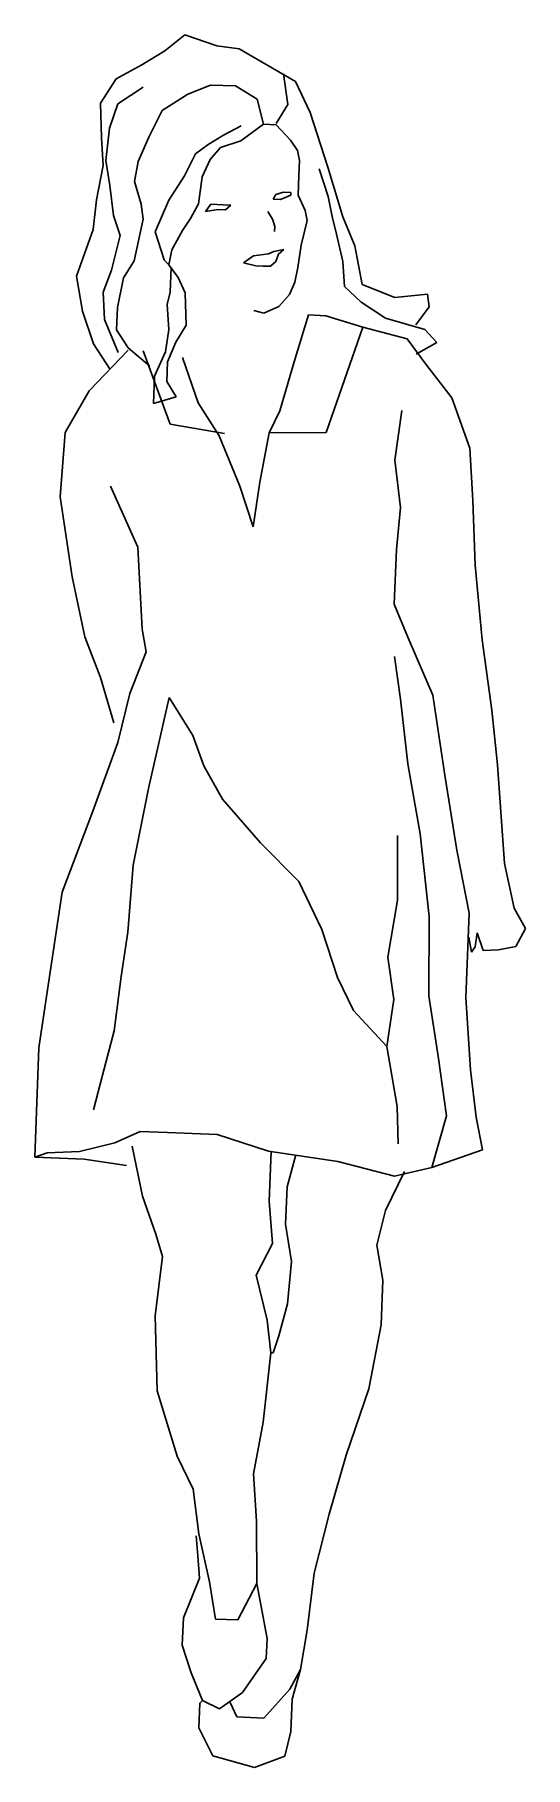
# Model space of a CAD drawing. Header units: millimetres. Extents: x -1580.18 to -1579.72, y 1854.49 to 1856.09.
import ezdxf

# ---------------------------------------------------------------- set-up
doc = ezdxf.new("R2010")
doc.units = ezdxf.units.MM
doc.header["$LTSCALE"] = 10
doc.layers.add('Humanos', color=2, linetype='Continuous')

msp = doc.modelspace()

# ---------------------------------------------------------------- linework, layer by layer
at = {"layer": 'Humanos'}
for p, q in [((-1580.056, 1856.0764), (-1580.0372, 1856.0914)), ((-1580.0372, 1856.0914), (-1580.0076, 1856.0811)), ((-1580.0773, 1856.0634), (-1580.056, 1856.0764)), ((-1580.0076, 1856.0811), (-1579.9869, 1856.0783)), ((-1579.9869, 1856.0783), (-1579.9347, 1856.048)), ((-1580.1008, 1856.0505), (-1580.0773, 1856.0634)), ((-1580.1155, 1856.0281), (-1580.1008, 1856.0505)), ((-1580.0135, 1856.0448), (-1580.0346, 1856.0364)), ((-1579.9905, 1856.0439), (-1580.0135, 1856.0448)), ((-1579.9703, 1856.0316), (-1579.9905, 1856.0439)), ((-1579.9419, 1856.0268), (-1579.9459, 1856.0551)), ((-1579.9347, 1856.048), (-1579.9212, 1856.0194)), ((-1580.1144, 1855.9958), (-1580.1155, 1856.0281)), ((-1580.1072, 1856.0047), (-1580.0994, 1856.0274)), ((-1580.0994, 1856.0274), (-1580.0758, 1856.0427)), ((-1580.0346, 1856.0364), (-1580.0582, 1856.0212)), ((-1579.9643, 1856.0084), (-1579.9703, 1856.0316)), ((-1579.9528, 1856.009), (-1579.9419, 1856.0268)), ((-1580.0582, 1856.0212), (-1580.0707, 1855.9964)), ((-1579.9212, 1856.0194), (-1579.9048, 1855.9688)), ((-1580.1131, 1855.9704), (-1580.1144, 1855.9958)), ((-1580.1106, 1855.9749), (-1580.1072, 1856.0047)), ((-1580.0707, 1855.9964), (-1580.0807, 1855.9738)), ((-1580.0157, 1855.9897), (-1580.0015, 1855.9983)), ((-1580.0015, 1855.9983), (-1579.9851, 1856.0069)), ((-1579.9643, 1856.0084), (-1579.9856, 1855.9931)), ((-1579.9528, 1856.0079), (-1579.9643, 1856.0084)), ((-1579.9395, 1855.9936), (-1579.9528, 1856.0079)), ((-1580.0375, 1855.9606), (-1580.0275, 1855.9809)), ((-1580.0275, 1855.9809), (-1580.0157, 1855.9897)), ((-1580.0042, 1855.9869), (-1580.0139, 1855.9758)), ((-1579.9856, 1855.9931), (-1580.0042, 1855.9869)), ((-1579.933, 1855.9841), (-1579.9395, 1855.9936)), ((-1579.931, 1855.9749), (-1579.933, 1855.9841)), ((-1580.119, 1855.9384), (-1580.1131, 1855.9704)), ((-1580.1069, 1855.9518), (-1580.1106, 1855.9749)), ((-1580.0807, 1855.9738), (-1580.0838, 1855.9555)), ((-1580.0139, 1855.9758), (-1580.0214, 1855.9599)), ((-1579.9316, 1855.9611), (-1579.931, 1855.9749)), ((-1579.9129, 1855.9672), (-1579.9047, 1855.9416)), ((-1579.9048, 1855.9688), (-1579.891, 1855.9226)), ((-1580.1034, 1855.924), (-1580.1069, 1855.9518)), ((-1580.0838, 1855.9555), (-1580.0777, 1855.9345)), ((-1580.0522, 1855.9381), (-1580.0375, 1855.9606)), ((-1580.0214, 1855.9599), (-1580.0247, 1855.9347)), ((-1579.9323, 1855.9427), (-1579.9316, 1855.9611)), ((-1580.1223, 1855.9109), (-1580.119, 1855.9384)), ((-1580.0777, 1855.9345), (-1580.0759, 1855.9206)), ((-1580.0649, 1855.9087), (-1580.0522, 1855.9381)), ((-1580.0247, 1855.9347), (-1580.0321, 1855.9212)), ((-1580.0181, 1855.9276), (-1580.0132, 1855.9343)), ((-1580.0132, 1855.9343), (-1580.0017, 1855.9338)), ((-1580.0017, 1855.9338), (-1579.9948, 1855.9336)), ((-1579.9948, 1855.9336), (-1579.9996, 1855.9292)), ((-1579.953, 1855.9435), (-1579.9555, 1855.939)), ((-1579.9486, 1855.9387), (-1579.9555, 1855.939)), ((-1579.953, 1855.9435), (-1579.946, 1855.9455)), ((-1579.9392, 1855.9429), (-1579.9486, 1855.9387)), ((-1579.946, 1855.9455), (-1579.9391, 1855.9452)), ((-1579.9391, 1855.9452), (-1579.9392, 1855.9429)), ((-1579.9259, 1855.9286), (-1579.9323, 1855.9427)), ((-1579.9047, 1855.9416), (-1579.9008, 1855.923)), ((-1580.0972, 1855.9053), (-1580.1034, 1855.924)), ((-1580.0759, 1855.9206), (-1580.0843, 1855.8818)), ((-1580.0321, 1855.9212), (-1580.0395, 1855.91)), ((-1580.0065, 1855.9294), (-1580.0181, 1855.9276)), ((-1579.9996, 1855.9292), (-1580.0065, 1855.9294)), ((-1579.9605, 1855.9276), (-1579.9562, 1855.9206)), ((-1579.9562, 1855.9206), (-1579.9541, 1855.9136)), ((-1579.9267, 1855.9079), (-1579.924, 1855.9193)), ((-1579.924, 1855.9193), (-1579.9259, 1855.9286)), ((-1579.9008, 1855.923), (-1579.8968, 1855.9067)), ((-1579.891, 1855.9226), (-1579.8799, 1855.8957)), ((-1580.1378, 1855.8678), (-1580.1223, 1855.9109)), ((-1580.1054, 1855.8734), (-1580.0972, 1855.9053)), ((-1580.0566, 1855.883), (-1580.0649, 1855.9087)), ((-1580.0395, 1855.91), (-1580.0494, 1855.892)), ((-1579.9541, 1855.9136), (-1579.9543, 1855.909)), ((-1579.9295, 1855.8965), (-1579.9267, 1855.9079)), ((-1579.8968, 1855.9067), (-1579.8909, 1855.8812)), ((-1580.05, 1855.8759), (-1580.0566, 1855.883)), ((-1580.0494, 1855.892), (-1580.0522, 1855.8782)), ((-1579.9831, 1855.8802), (-1579.9736, 1855.8867)), ((-1579.9736, 1855.8867), (-1579.9597, 1855.8885)), ((-1579.9597, 1855.8885), (-1579.955, 1855.8906)), ((-1579.955, 1855.8906), (-1579.9457, 1855.8925)), ((-1579.9505, 1855.8881), (-1579.9531, 1855.8813)), ((-1579.9457, 1855.8925), (-1579.9505, 1855.8881)), ((-1579.9326, 1855.8759), (-1579.9295, 1855.8965)), ((-1579.8799, 1855.8957), (-1579.873, 1855.8601)), ((-1580.1322, 1855.8353), (-1580.1378, 1855.8678)), ((-1580.1131, 1855.853), (-1580.1054, 1855.8734)), ((-1580.0843, 1855.8818), (-1580.0941, 1855.8661)), ((-1580.0522, 1855.8782), (-1580.0435, 1855.8664)), ((-1580.0509, 1855.8529), (-1580.05, 1855.8759)), ((-1580.0435, 1855.8664), (-1580.0371, 1855.8523)), ((-1579.9717, 1855.8774), (-1579.9831, 1855.8802)), ((-1579.9648, 1855.8771), (-1579.9717, 1855.8774)), ((-1579.9579, 1855.8769), (-1579.9648, 1855.8771)), ((-1579.9531, 1855.8813), (-1579.9579, 1855.8769)), ((-1579.9354, 1855.8622), (-1579.9326, 1855.8759)), ((-1579.8909, 1855.8812), (-1579.8895, 1855.8581)), ((-1580.1118, 1855.8276), (-1580.1131, 1855.853)), ((-1580.0941, 1855.8661), (-1580.0998, 1855.8386)), ((-1580.0537, 1855.8415), (-1580.0509, 1855.8529)), ((-1580.0371, 1855.8523), (-1580.036, 1855.8223)), ((-1579.9501, 1855.8397), (-1579.9405, 1855.8509)), ((-1579.9405, 1855.8509), (-1579.9354, 1855.8622)), ((-1579.8895, 1855.8581), (-1579.874, 1855.8437)), ((-1579.873, 1855.8601), (-1579.8428, 1855.8481)), ((-1579.8428, 1855.8481), (-1579.8125, 1855.8512)), ((-1579.8125, 1855.8512), (-1579.8111, 1855.8393)), ((-1580.1218, 1855.805), (-1580.1322, 1855.8353)), ((-1580.0998, 1855.8386), (-1580.1006, 1855.818)), ((-1580.0522, 1855.8184), (-1580.0537, 1855.8415)), ((-1579.9733, 1855.836), (-1579.9642, 1855.8334)), ((-1579.9642, 1855.8334), (-1579.9501, 1855.8397)), ((-1579.874, 1855.8437), (-1579.8515, 1855.829)), ((-1579.8111, 1855.8393), (-1579.8234, 1855.8228)), ((-1580.0991, 1855.7972), (-1580.1118, 1855.8276)), ((-1580.0553, 1855.7978), (-1580.0522, 1855.8184)), ((-1580.036, 1855.8223), (-1580.0458, 1855.8066)), ((-1579.9228, 1855.8318), (-1579.936, 1855.7885)), ((-1579.9067, 1855.8311), (-1579.9228, 1855.8318)), ((-1579.8725, 1855.8206), (-1579.9067, 1855.8311)), ((-1579.8725, 1855.8206), (-1579.9063, 1855.7229)), ((-1579.8315, 1855.8098), (-1579.8725, 1855.8206)), ((-1579.8515, 1855.829), (-1579.8151, 1855.8184)), ((-1579.8151, 1855.8184), (-1579.804, 1855.8064)), ((-1580.1066, 1855.7813), (-1580.1218, 1855.805)), ((-1580.1006, 1855.818), (-1580.0897, 1855.8014)), ((-1580.0458, 1855.8066), (-1580.0534, 1855.7885)), ((-1579.814, 1855.7861), (-1579.8315, 1855.8098)), ((-1579.804, 1855.8064), (-1579.8229, 1855.7956)), ((-1580.0898, 1855.7991), (-1580.1258, 1855.7614)), ((-1580.0897, 1855.8014), (-1580.0697, 1855.7845)), ((-1580.076, 1855.7986), (-1580.051, 1855.7308)), ((-1580.0654, 1855.7751), (-1580.0553, 1855.7978)), ((-1580.0534, 1855.7885), (-1580.0541, 1855.7701)), ((-1580.0249, 1855.7505), (-1580.0394, 1855.7925)), ((-1579.936, 1855.7885), (-1579.9492, 1855.743)), ((-1579.7899, 1855.7552), (-1579.814, 1855.7861)), ((-1580.0664, 1855.7498), (-1580.0654, 1855.7751)), ((-1580.0541, 1855.7701), (-1580.0455, 1855.7559)), ((-1580.1258, 1855.7614), (-1580.1481, 1855.7231)), ((-1580.0455, 1855.7559), (-1580.0664, 1855.7498)), ((-1579.7733, 1855.7085), (-1579.7899, 1855.7552)), ((-1580.0054, 1855.7198), (-1580.0249, 1855.7505)), ((-1579.9492, 1855.743), (-1579.9593, 1855.7227)), ((-1579.8364, 1855.7432), (-1579.8428, 1855.6974)), ((-1580.1481, 1855.7231), (-1580.1527, 1855.6634)), ((-1580.051, 1855.7308), (-1580.0007, 1855.722)), ((-1579.9593, 1855.7227), (-1579.9679, 1855.6769)), ((-1579.9063, 1855.7229), (-1579.9593, 1855.7227)), ((-1579.9865, 1855.6731), (-1580.0054, 1855.7198)), ((-1579.7706, 1855.6601), (-1579.7733, 1855.7085)), ((-1579.8428, 1855.6974), (-1579.8376, 1855.6535)), ((-1579.9679, 1855.6769), (-1579.9741, 1855.6357)), ((-1580.1527, 1855.6634), (-1580.1417, 1855.5893)), ((-1580.0808, 1855.6168), (-1580.1062, 1855.6731)), ((-1579.9741, 1855.6357), (-1579.9865, 1855.6731)), ((-1579.7683, 1855.6001), (-1579.7706, 1855.6601)), ((-1579.8376, 1855.6535), (-1579.8414, 1855.6145)), ((-1580.0768, 1855.5407), (-1580.0808, 1855.6168)), ((-1579.8414, 1855.6145), (-1579.8434, 1855.5639)), ((-1579.7618, 1855.5308), (-1579.7683, 1855.6001)), ((-1580.1417, 1855.5893), (-1580.1301, 1855.5336)), ((-1579.8434, 1855.5639), (-1579.8307, 1855.5334)), ((-1580.1301, 1855.5336), (-1580.1154, 1855.4961)), ((-1580.0731, 1855.5198), (-1580.0768, 1855.5407)), ((-1579.8307, 1855.5334), (-1579.8075, 1855.4796)), ((-1579.7528, 1855.4659), (-1579.7618, 1855.5308)), ((-1580.0884, 1855.4813), (-1580.0731, 1855.5198)), ((-1579.843, 1855.5155), (-1579.8376, 1855.4761)), ((-1580.1154, 1855.4961), (-1580.1032, 1855.4542)), ((-1580.0994, 1855.4357), (-1580.0884, 1855.4813)), ((-1580.0517, 1855.4776), (-1580.0711, 1855.3931)), ((-1580.03, 1855.4422), (-1580.0517, 1855.4776)), ((-1579.8376, 1855.4761), (-1579.8307, 1855.416)), ((-1579.8075, 1855.4796), (-1579.7966, 1855.4055)), ((-1579.7478, 1855.4151), (-1579.7528, 1855.4659)), ((-1580.1032, 1855.4542), (-1580.1032, 1855.4542)), ((-1580.1225, 1855.3721), (-1580.0994, 1855.4357)), ((-1580.0196, 1855.4141), (-1580.03, 1855.4422)), ((-1580.0024, 1855.3835), (-1580.0196, 1855.4141)), ((-1579.8307, 1855.416), (-1579.8194, 1855.3511)), ((-1579.7966, 1855.4055), (-1579.7855, 1855.336)), ((-1579.7448, 1855.3758), (-1579.7478, 1855.4151)), ((-1580.0711, 1855.3931), (-1580.0853, 1855.3223)), ((-1580.1508, 1855.2972), (-1580.1225, 1855.3721)), ((-1579.9671, 1855.343), (-1580.0024, 1855.3835)), ((-1579.7448, 1855.3758), (-1579.7413, 1855.3237)), ((-1579.9316, 1855.3071), (-1579.9671, 1855.343)), ((-1579.8402, 1855.3496), (-1579.8402, 1855.2897)), ((-1579.8194, 1855.3511), (-1579.8109, 1855.2748)), ((-1580.0853, 1855.3223), (-1580.09, 1855.2603)), ((-1579.7855, 1855.336), (-1579.7739, 1855.2779)), ((-1579.7413, 1855.3237), (-1579.7324, 1855.2823)), ((-1579.9103, 1855.2625), (-1579.9316, 1855.3071)), ((-1580.16, 1855.2377), (-1580.1508, 1855.2972)), ((-1579.8402, 1855.2897), (-1579.8492, 1855.2371)), ((-1579.8109, 1855.2748), (-1579.8114, 1855.2011)), ((-1579.7739, 1855.2779), (-1579.7769, 1855.1998)), ((-1579.7324, 1855.2823), (-1579.7219, 1855.2635)), ((-1580.09, 1855.2603), (-1580.0963, 1855.2191)), ((-1579.896, 1855.2182), (-1579.9103, 1855.2625)), ((-1579.7665, 1855.2596), (-1579.7683, 1855.2467)), ((-1579.761, 1855.2431), (-1579.7665, 1855.2596)), ((-1579.7219, 1855.2635), (-1579.7306, 1855.2469)), ((-1579.7717, 1855.2416), (-1579.7741, 1855.2555)), ((-1579.7683, 1855.2467), (-1579.7717, 1855.2416)), ((-1579.7469, 1855.2437), (-1579.761, 1855.2431)), ((-1579.7306, 1855.2469), (-1579.7469, 1855.2437)), ((-1580.1725, 1855.153), (-1580.16, 1855.2377)), ((-1579.8492, 1855.2371), (-1579.8438, 1855.1978)), ((-1580.0963, 1855.2191), (-1580.1028, 1855.1687)), ((-1579.881, 1855.1877), (-1579.896, 1855.2182)), ((-1579.8438, 1855.1978), (-1579.8501, 1855.1542)), ((-1579.8114, 1855.2011), (-1579.8022, 1855.1432)), ((-1579.7769, 1855.1998), (-1579.7726, 1855.1328)), ((-1579.8501, 1855.1542), (-1579.881, 1855.1877)), ((-1580.1028, 1855.1687), (-1580.1136, 1855.1276)), ((-1580.1764, 1855.0518), (-1580.1725, 1855.153)), ((-1580.1725, 1855.153), (-1580.1725, 1855.153)), ((-1579.8501, 1855.1542), (-1579.8407, 1855.0986)), ((-1579.8022, 1855.1432), (-1579.795, 1855.0899)), ((-1579.7726, 1855.1328), (-1579.7674, 1855.0889)), ((-1580.1136, 1855.1276), (-1580.1218, 1855.0957)), ((-1579.8407, 1855.0986), (-1579.8398, 1855.064)), ((-1579.795, 1855.0899), (-1579.8084, 1855.0421)), ((-1579.7674, 1855.0889), (-1579.7617, 1855.0587)), ((-1580.1022, 1855.065), (-1580.1348, 1855.0571)), ((-1580.0788, 1855.0756), (-1580.1022, 1855.065)), ((-1580.0535, 1855.0747), (-1580.0788, 1855.0756)), ((-1580.0075, 1855.0729), (-1580.0535, 1855.0747)), ((-1579.9598, 1855.0572), (-1580.0075, 1855.0729)), ((-1580.1648, 1855.0559), (-1580.1764, 1855.0518)), ((-1580.1764, 1855.0518), (-1580.1305, 1855.05)), ((-1580.1348, 1855.0571), (-1580.1648, 1855.0559)), ((-1580.1305, 1855.05), (-1580.0915, 1855.0439)), ((-1580.0862, 1855.0621), (-1580.0765, 1855.0157)), ((-1579.9392, 1855.0541), (-1579.9598, 1855.0572)), ((-1579.9593, 1855.0111), (-1579.9575, 1855.0571)), ((-1579.9346, 1855.0539), (-1579.9426, 1855.0243)), ((-1579.8957, 1855.0478), (-1579.9392, 1855.0541)), ((-1579.7617, 1855.0587), (-1579.8084, 1855.0421)), ((-1580.0915, 1855.0439), (-1580.0915, 1855.0439)), ((-1579.8432, 1855.0342), (-1579.8957, 1855.0478)), ((-1579.8514, 1855.0023), (-1579.8339, 1855.0385)), ((-1579.8084, 1855.0421), (-1579.8432, 1855.0342)), ((-1579.9426, 1855.0243), (-1579.944, 1854.9898)), ((-1580.0765, 1855.0157), (-1580.0641, 1854.9806)), ((-1579.9562, 1854.9719), (-1579.9593, 1855.0111)), ((-1579.8595, 1854.9704), (-1579.8514, 1855.0023)), ((-1579.944, 1854.9898), (-1579.9384, 1854.955)), ((-1580.0641, 1854.9806), (-1580.058, 1854.9597)), ((-1579.9711, 1854.9425), (-1579.9562, 1854.9719)), ((-1579.8539, 1854.9379), (-1579.8595, 1854.9704)), ((-1580.058, 1854.9597), (-1580.0647, 1854.9047)), ((-1579.9384, 1854.955), (-1579.9422, 1854.916)), ((-1579.9612, 1854.9007), (-1579.9711, 1854.9425)), ((-1579.8555, 1854.8966), (-1579.8539, 1854.9379)), ((-1580.0647, 1854.9047), (-1580.0628, 1854.8355)), ((-1579.9422, 1854.916), (-1579.9503, 1854.8864)), ((-1579.9578, 1854.8706), (-1579.9612, 1854.9007)), ((-1579.867, 1854.8371), (-1579.8555, 1854.8966)), ((-1579.9503, 1854.8864), (-1579.9555, 1854.8705)), ((-1579.9649, 1854.8064), (-1579.9578, 1854.8706)), ((-1579.9555, 1854.8705), (-1579.9578, 1854.8706)), ((-1580.0628, 1854.8355), (-1580.0444, 1854.7749)), ((-1579.8878, 1854.7758), (-1579.867, 1854.8371)), ((-1579.9737, 1854.7584), (-1579.9649, 1854.8064)), ((-1579.9037, 1854.7211), (-1579.8878, 1854.7758)), ((-1580.0444, 1854.7749), (-1580.0295, 1854.7444)), ((-1580.0295, 1854.7444), (-1580.0242, 1854.7028)), ((-1579.9708, 1854.7145), (-1579.9737, 1854.7584)), ((-1579.9707, 1854.6569), (-1579.9708, 1854.7145)), ((-1579.9174, 1854.6664), (-1579.9037, 1854.7211)), ((-1580.0269, 1854.7009), (-1580.0253, 1854.6824)), ((-1580.0242, 1854.7028), (-1580.0144, 1854.6586)), ((-1580.0253, 1854.6824), (-1580.0238, 1854.6617)), ((-1579.924, 1854.6137), (-1579.9174, 1854.6664)), ((-1580.0238, 1854.6617), (-1580.0387, 1854.625)), ((-1580.0144, 1854.6586), (-1580.0088, 1854.6239)), ((-1579.9882, 1854.6231), (-1579.9707, 1854.6569)), ((-1579.9612, 1854.6059), (-1579.9707, 1854.6569)), ((-1579.9694, 1854.6316), (-1579.9694, 1854.6316)), ((-1580.0387, 1854.625), (-1580.0397, 1854.5998)), ((-1580.0088, 1854.6239), (-1579.9882, 1854.6231)), ((-1580.0397, 1854.5998), (-1580.0315, 1854.5741)), ((-1579.9619, 1854.5875), (-1579.9612, 1854.6059)), ((-1579.9301, 1854.5771), (-1579.924, 1854.6137)), ((-1579.9838, 1854.5561), (-1579.9619, 1854.5875)), ((-1580.0315, 1854.5741), (-1580.021, 1854.5484)), ((-1579.9301, 1854.5771), (-1579.94, 1854.559)), ((-1579.938, 1854.5498), (-1579.9301, 1854.5771)), ((-1580.0052, 1854.5408), (-1579.9838, 1854.5561)), ((-1579.94, 1854.559), (-1579.964, 1854.5323)), ((-1580.0234, 1854.5462), (-1580.0243, 1854.5232)), ((-1580.021, 1854.5484), (-1580.0234, 1854.5462)), ((-1580.021, 1854.5484), (-1580.0052, 1854.5408)), ((-1579.9893, 1854.5333), (-1579.9954, 1854.5466)), ((-1579.9392, 1854.5199), (-1579.938, 1854.5498)), ((-1580.0243, 1854.5232), (-1580.0115, 1854.4973)), ((-1579.964, 1854.5323), (-1579.9893, 1854.5333)), ((-1579.9893, 1854.5333), (-1579.9893, 1854.5333)), ((-1579.9447, 1854.497), (-1579.9392, 1854.5199)), ((-1580.0115, 1854.4973), (-1579.9727, 1854.4866)), ((-1579.9727, 1854.4866), (-1579.9447, 1854.497))]:
    msp.add_line(p, q, dxfattribs=at)

doc.saveas('drawing.dxf')
